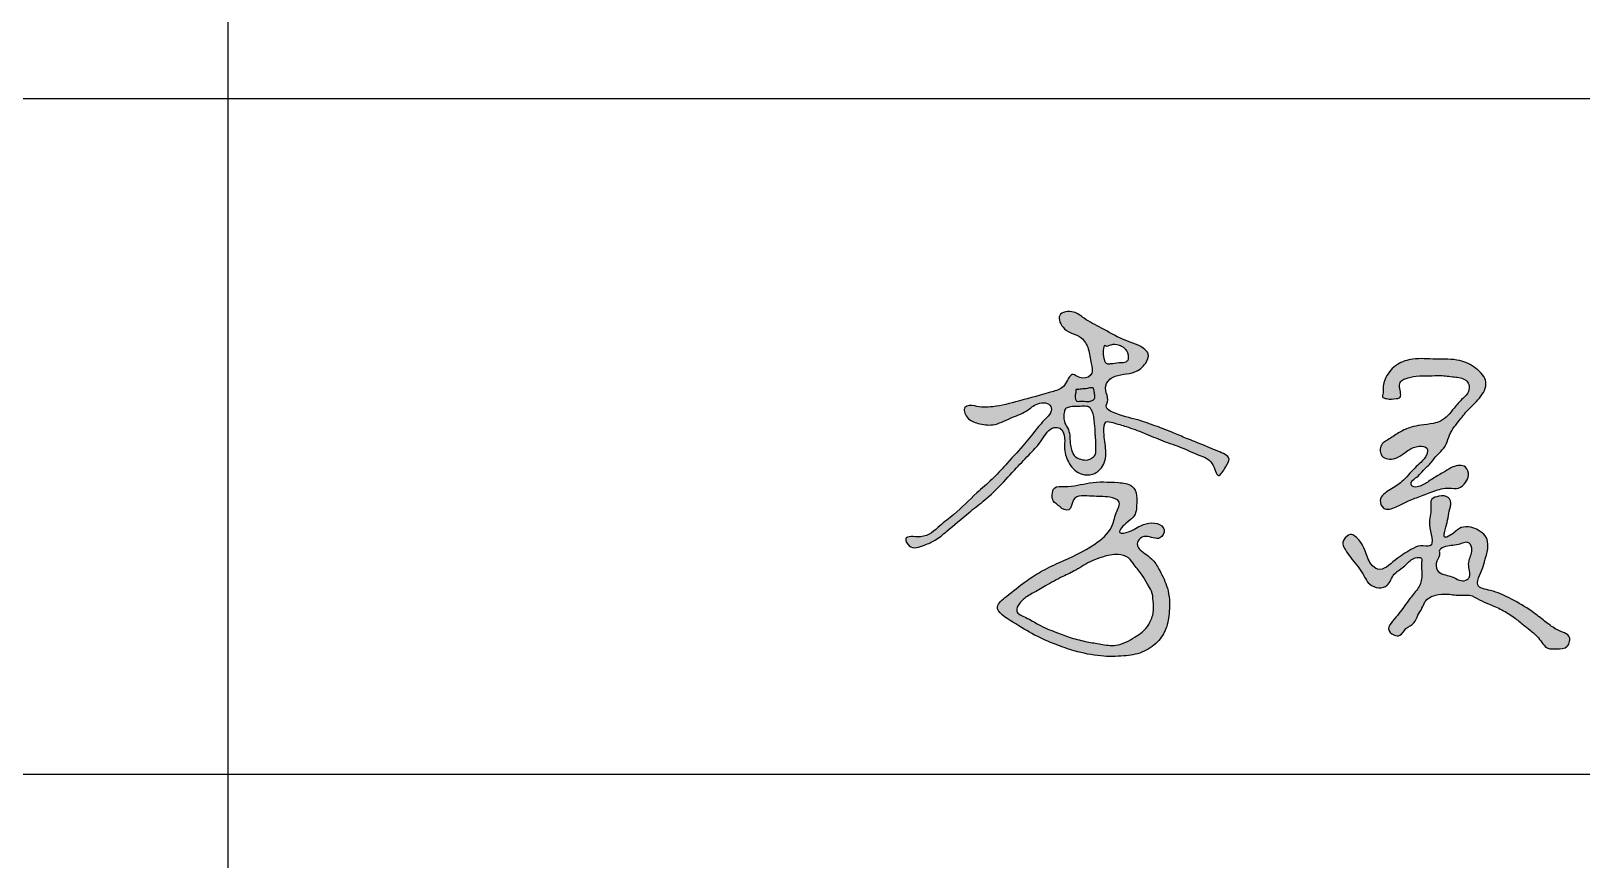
# Model space of a CAD drawing. Extents: x 30064 to 135164, y 17999 to 492668.
# Drawn here: x 109494 to 111787, y 151673 to 152899 of the extents above; entities that cross this region are included whole.
import ezdxf

# ---------------------------------------------------------------- set-up
doc = ezdxf.new("R2010")
doc.units = 0
doc.header["$LTSCALE"] = 1000
doc.header["$MEASUREMENT"] = 0
doc.layers.add('文字和字符', color=7, linetype='Continuous')

msp = doc.modelspace()

# ---------------------------------------------------------------- hatches: boundary and pattern name
at = {"layer": '文字和字符'}
h = msp.add_hatch(color=6, dxfattribs=at)
edge = h.paths.add_edge_path()
edge.add_spline(control_points=[(110889.9, 152343.9), (110890.2, 152343.9), (110926.8, 152340.6), (110957, 152353.1), (110995.3, 152361.8), (111024.7, 152371.4), (111031.5, 152397.1), (111048.8, 152380.9), (111066.7, 152391.1), (111060.4, 152409.7), (111059.8, 152427.5), (111047.4, 152450.1), (111023, 152451.5), (111008.4, 152481.6), (111037.4, 152486.2), (111053.9, 152470.4), (111079.5, 152459.2), (111107.2, 152440.9), (111133.1, 152435.6), (111149.6, 152420.7), (111142.2, 152404), (111123.8, 152389.7), (111100.3, 152391.9), (111084.8, 152379.7), (111081.6, 152366.2), (111089.4, 152354.4), (111081.2, 152340.7), (111104.2, 152329.3), (111127.6, 152325.1), (111158, 152314.2), (111181.8, 152305.2), (111203.9, 152295.4), (111226.9, 152286.8), (111245.8, 152278.3), (111270.7, 152268.5), (111260.5, 152253.2), (111248.5, 152232.5), (111243, 152264.7), (111219.7, 152270.9), (111195.7, 152283.1), (111167.8, 152292), (111141.2, 152303.7), (111115.9, 152313.2), (111098.7, 152317.9), (111080.6, 152323.3), (111080.8, 152298.8), (111084, 152282.8), (111083.6, 152263.7), (111077.4, 152250.3), (111064.8, 152241.5), (111044.9, 152241.5), (111028.5, 152257.1), (111021.3, 152278.2), (111024.2, 152295.9), (111019.2, 152311.7), (111000.4, 152313.4), (110990, 152291.9), (110971.6, 152273.3), (110949.8, 152250.6), (110927.8, 152225.7), (110904.2, 152203.9), (110877, 152183.1), (110854.2, 152163.3), (110832.9, 152145.1), (110814.8, 152137.5), (110794.8, 152130), (110782.7, 152153.8), (110818.3, 152145.8), (110835.8, 152166), (110864.9, 152186.7), (110888.4, 152212.2), (110915.7, 152234.6), (110937.3, 152259), (110959.8, 152282.6), (110979, 152307.3), (110992.8, 152323.8), (111004.9, 152334.7), (111000.9, 152350.7), (110979.3, 152348.1), (110964.9, 152333.5), (110941.6, 152326.5), (110919.4, 152313.6), (110895.5, 152317.5), (110878.9, 152323.2), (110868.5, 152345.7), (110889.8, 152344), (110889.9, 152343.9)], knot_values=[0, 0, 0, 0, 37.200114, 91.320491, 165.552277, 191.794321, 218.377312, 240.981666, 262.088012, 282.142005, 312.686531, 339.649791, 378.667629, 407.600467, 437.073636, 462.079158, 503.038538, 551.641933, 598.38254, 613.574993, 634.379376, 661.836336, 708.993627, 722.171326, 741.234276, 760.297225, 776.271776, 792.569008, 846.885535, 886.364067, 923.879172, 953.564578, 987.654437, 1022.983531, 1050.737693, 1069.313673, 1091.638002, 1119.125063, 1152.028231, 1189.926643, 1231.5094, 1273.175743, 1312.041059, 1340.553805, 1354.652933, 1375.412602, 1414.027671, 1435.47698, 1451.393633, 1473.994605, 1495.440379, 1528.930707, 1560.560192, 1583.420751, 1605.787661, 1617.314314, 1652.832859, 1689.166989, 1730.614602, 1782.406199, 1827.708188, 1864.317555, 1924.161807, 1954.751664, 1978.414961, 2009.901325, 2025.877661, 2056.206106, 2101.924511, 2138.940455, 2203.653812, 2245.874288, 2285.588792, 2339.12041, 2381.889891, 2414.291903, 2431.736174, 2443.518671, 2472.148613, 2496.841057, 2531.490224, 2570.411868, 2600.571575, 2626.813618, 2647.271258, 2667.490218, 2667.490218, 2667.490218, 2667.490218], degree=3, periodic=0)
edge = h.paths.add_edge_path(flags=16)
edge.add_spline(control_points=[(111025, 152340.8), (111025.1, 152340.8), (111037.2, 152344.1), (111046, 152343.1), (111054.2, 152344.2), (111060.9, 152341.6), (111062.9, 152336.8), (111065.8, 152331.4), (111066.3, 152323.7), (111067.5, 152315.4), (111068.2, 152307.2), (111068, 152300.4), (111069.4, 152292.2), (111068.5, 152284.8), (111069.4, 152277.3), (111068.5, 152270.9), (111063.3, 152266.5), (111056, 152263.3), (111046.5, 152264.5), (111037.1, 152268.9), (111033.3, 152277.7), (111030.8, 152286.8), (111030.9, 152297.6), (111029.3, 152309.2), (111023, 152317.7), (111021.2, 152327.1), (111022.1, 152334.2), (111023, 152338.3), (111025, 152340.8), (111025, 152340.8)], knot_values=[0, 0, 0, 0, 17.404746, 29.387846, 42.985867, 50.266335, 56.954161, 63.801774, 75.581128, 88.455483, 98.941086, 109.792245, 116.806441, 133.072793, 140.441564, 148.341049, 158.751059, 166.832285, 181.387675, 196.945751, 207.369773, 219.600317, 236.294444, 252.093415, 267.338386, 279.187562, 291.635416, 295.082405, 299.162326, 299.162326, 299.162326, 299.162326], degree=3, periodic=0)
edge = h.paths.add_edge_path(flags=16)
edge.add_spline(control_points=[(111083.2, 152433), (111083.2, 152432.9), (111094, 152434.8), (111100.7, 152434.7), (111108.2, 152431.9), (111112.3, 152428.7), (111115.7, 152424.9), (111116.9, 152419.7), (111118.1, 152414.8), (111115.1, 152408.4), (111105.1, 152408.6), (111097.2, 152407.2), (111090.4, 152406.7), (111084.6, 152405.1), (111080.8, 152412.7), (111080.3, 152419.7), (111078.4, 152425.8), (111083.1, 152433), (111083.2, 152433)], knot_values=[0, 0, 0, 0, 11.032394, 27.080246, 35.7167, 42.398017, 49.241922, 56.254438, 64.042896, 70.017142, 82.400073, 100.141744, 104.717416, 111.155207, 123.02071, 132.051492, 141.212423, 151.788927, 151.788927, 151.788927, 151.788927], degree=3, periodic=0)
h = msp.add_hatch(color=6, dxfattribs=at)
edge = h.paths.add_edge_path()
edge.add_spline(control_points=[(111494.1, 152365.2), (111494.1, 152365.4), (111496.5, 152392.2), (111513.2, 152406.2), (111540.9, 152415.9), (111571.9, 152412.2), (111604.9, 152414.2), (111631.2, 152401.6), (111651.7, 152379.7), (111636.8, 152353.5), (111618.1, 152338.1), (111605.5, 152320.7), (111594.6, 152307.6), (111589.6, 152294.3), (111585, 152280.7), (111573.2, 152272.1), (111565.1, 152259.6), (111554.5, 152250.2), (111546.4, 152240.1), (111538.8, 152235.6), (111534.1, 152229.5), (111538, 152223), (111549.9, 152224.8), (111559.7, 152231), (111571.9, 152239.8), (111584.4, 152246.2), (111597.6, 152255.3), (111616.6, 152258.1), (111622, 152241.2), (111615.8, 152230.2), (111605.9, 152220.1), (111588.1, 152224.3), (111569, 152218), (111549, 152210.1), (111529.5, 152203.3), (111514.1, 152194.4), (111494.2, 152187.6), (111485.9, 152208.7), (111504.9, 152220.4), (111523.9, 152232.1), (111536.7, 152248.8), (111550.1, 152261.1), (111558.6, 152269.3), (111560.8, 152284), (111544.6, 152285.2), (111533.8, 152280.9), (111523.1, 152272.5), (111511.3, 152264.1), (111490.1, 152265.4), (111487.9, 152286.9), (111504.1, 152295.3), (111517.9, 152305.7), (111533.9, 152312.7), (111550.9, 152316.1), (111565.6, 152317.3), (111584.7, 152322.4), (111597.1, 152339), (111610, 152353.7), (111621.1, 152363.8), (111621.6, 152375.2), (111614.5, 152385.7), (111597.7, 152386.8), (111580.1, 152389.5), (111561.3, 152388.3), (111543.6, 152388.8), (111529.7, 152385.6), (111518.8, 152380.9), (111517.3, 152369.7), (111522.6, 152356.4), (111509.6, 152354), (111502.5, 152354.1), (111490.2, 152356), (111494.1, 152365.1), (111494.1, 152365.2)], knot_values=[0, 0, 0, 0, 29.30094, 65.038017, 98.639858, 145.229586, 194.795516, 232.114749, 266.925891, 301.913022, 339.267477, 370.852415, 390.177296, 409.795645, 429.660369, 448.333163, 468.729795, 490.881928, 507.437968, 521.157629, 529.07634, 535.254347, 547.876184, 571.501508, 585.319952, 610.337259, 628.877614, 654.734455, 672.908705, 688.379255, 706.720612, 726.29753, 758.239497, 788.950264, 816.810279, 842.152582, 868.097908, 885.262369, 914.728674, 944.648733, 982.813695, 999.650213, 1020.22886, 1032.723569, 1049.493141, 1071.095002, 1083.923681, 1105.362623, 1132.075217, 1152.211283, 1174.931511, 1200.704595, 1226.158921, 1246.312234, 1272.681377, 1287.962092, 1326.688213, 1353.277295, 1371.722858, 1386.128581, 1396.514529, 1421.520631, 1449.460288, 1472.518928, 1499.291724, 1522.558099, 1533.076665, 1544.456492, 1567.099854, 1573.093813, 1593.678612, 1602.883204, 1613.437455, 1613.437455, 1613.437455, 1613.437455], degree=3, periodic=0)
h = msp.add_hatch(color=6, dxfattribs=at)
edge = h.paths.add_edge_path()
edge.add_spline(control_points=[(111016.1, 152194.6), (111016.2, 152194.5), (111034.7, 152183.8), (111032.6, 152215.1), (111065.5, 152208.8), (111084.1, 152211), (111108.4, 152204.1), (111097.1, 152183.2), (111093.4, 152159.9), (111061.1, 152132.5), (111023.5, 152116.3), (110988, 152099.8), (110961.7, 152082), (110942.3, 152066.6), (110913.7, 152043.4), (110951.2, 152021.7), (110976.4, 152004.9), (111008.4, 151991.1), (111040.6, 151979.7), (111074.4, 151973), (111108.1, 151973.1), (111137.9, 151977.6), (111160.4, 151992.6), (111174.6, 152014.7), (111178.9, 152042.7), (111177.5, 152073), (111165.2, 152097.3), (111153.6, 152118.7), (111138.4, 152126.5), (111128.8, 152137.6), (111132.3, 152148), (111146.3, 152153.8), (111162.6, 152142.3), (111172.7, 152159), (111161.3, 152173.8), (111140.6, 152170.2), (111125.8, 152161.9), (111117, 152156.5), (111096.4, 152153.8), (111115.3, 152172.8), (111129.4, 152181.9), (111129.5, 152201.6), (111129.6, 152217.1), (111119.8, 152229.4), (111094.3, 152231.1), (111060.8, 152232.8), (111032.3, 152222.8), (111007.1, 152226.2), (111004.1, 152212.7), (111004.3, 152202.3), (111016, 152194.7), (111016.1, 152194.6)], knot_values=[0, 0, 0, 0, 18.772704, 41.477809, 80.044627, 116.802218, 137.16377, 161.475231, 192.122008, 241.084265, 322.841358, 366.476474, 403.599349, 452.266279, 480.822437, 525.281218, 577.345985, 625.678179, 664.966098, 720.530015, 767.556127, 805.470545, 843.947055, 876.303707, 911.805465, 960.132454, 999.3713, 1024.963912, 1058.777917, 1069.239579, 1081.911788, 1097.237565, 1126.410668, 1144.842947, 1154.50106, 1197.467328, 1213.824352, 1225.506518, 1243.541639, 1270.934025, 1289.010321, 1319.830534, 1342.259698, 1352.785688, 1381.704372, 1440.604971, 1492.626113, 1513.017666, 1528.122336, 1540.553544, 1559.179396, 1559.179396, 1559.179396, 1559.179396], degree=3, periodic=0)
edge = h.paths.add_edge_path(flags=16)
edge.add_spline(control_points=[(110994.7, 152077.8), (110994.9, 152078), (111020.6, 152092.2), (111040.8, 152101), (111059.8, 152114.2), (111081, 152121.3), (111099.1, 152125.7), (111117.8, 152121.3), (111126.5, 152106.8), (111137.6, 152095.3), (111144.4, 152081.2), (111152.8, 152069.6), (111153.8, 152055.5), (111155.1, 152039.8), (111150.3, 152024.5), (111140.7, 152010.7), (111123.1, 151999.6), (111101.9, 151987), (111076.8, 151991.5), (111054.9, 151994.9), (111032.8, 152000.3), (111009.1, 152009.3), (110985.7, 152018.8), (110968.6, 152030.2), (110948.3, 152037.7), (110956.7, 152054), (110969.3, 152063.9), (110980.3, 152069.1), (110994.6, 152077.8), (110994.7, 152077.8)], knot_values=[0, 0, 0, 0, 40.204211, 70.058468, 108.464216, 130.884004, 163.643923, 185.732296, 204.334618, 231.03456, 252.428664, 268.982791, 289.824735, 309.33459, 334.505674, 354.736006, 378.254387, 420.802499, 451.909656, 480.365956, 514.245068, 545.922498, 586.383232, 616.269524, 639.057016, 655.457897, 678.34596, 704.341019, 720.45671, 720.45671, 720.45671, 720.45671], degree=3, periodic=0)
h = msp.add_hatch(color=6, dxfattribs=at)
edge = h.paths.add_edge_path()
edge.add_spline(control_points=[(111449.2, 152153.2), (111449.5, 152153.1), (111470.7, 152131), (111472, 152112.5), (111490.8, 152095.8), (111511.8, 152117.9), (111531.1, 152128.9), (111547.7, 152139), (111573.2, 152132.1), (111558.1, 152169.4), (111566.3, 152187.4), (111562.8, 152207.3), (111577.3, 152210.9), (111591.1, 152211.7), (111595.4, 152199.2), (111591, 152189.5), (111590.3, 152178.2), (111587.1, 152166.1), (111584.8, 152157.8), (111582.7, 152145.8), (111599.9, 152156.6), (111608.1, 152165.3), (111623.4, 152165.8), (111635, 152160.1), (111646.1, 152153), (111650.3, 152137.4), (111646.5, 152122.2), (111642.2, 152106.3), (111636.8, 152093.9), (111629.4, 152074.9), (111658.1, 152070.8), (111681.1, 152059.9), (111707.2, 152045.2), (111727.9, 152029.6), (111743.5, 152016.6), (111757.3, 152009.6), (111772.2, 152004.3), (111768, 151984.1), (111751.3, 151984.7), (111733.8, 151983.4), (111725.4, 152001.1), (111712.5, 152011.1), (111700.2, 152020.9), (111686.9, 152031.9), (111669.9, 152042.5), (111652.2, 152050.2), (111636, 152056.7), (111623.3, 152065.3), (111606.6, 152063), (111590, 152066), (111571, 152065.4), (111555.7, 152057.2), (111551.6, 152043.8), (111544.6, 152034.5), (111540.8, 152020.8), (111526.4, 152016.7), (111521.2, 152003), (111508.4, 152004.2), (111498.4, 152014.2), (111508.7, 152026.4), (111516.8, 152036.1), (111525.6, 152047.5), (111532.4, 152058), (111540, 152066.7), (111548, 152076.7), (111553.2, 152093.4), (111549.4, 152106.9), (111552.3, 152120.6), (111536.9, 152119.8), (111530, 152110.4), (111519.7, 152102.1), (111507.2, 152094.8), (111503.7, 152078), (111486.6, 152073), (111471, 152080.3), (111464.2, 152095.9), (111454.6, 152108.9), (111445.4, 152119.5), (111438.9, 152129.8), (111432.2, 152140.3), (111436.4, 152152.2), (111449.2, 152153.3), (111449.2, 152153.2)], knot_values=[0, 0, 0, 0, 39.878613, 71.084001, 88.571602, 128.557403, 167.51423, 188.674821, 208.323573, 251.533868, 286.022948, 304.040745, 319.866458, 339.38013, 355.294206, 363.866941, 383.035676, 402.399015, 414.36713, 422.122541, 442.348267, 461.81608, 481.686971, 497.958095, 516.551099, 533.839574, 560.727072, 581.394562, 601.159722, 620.894041, 649.426299, 690.673374, 738.289465, 770.144861, 799.264352, 821.404135, 836.808472, 857.647162, 880.926807, 898.121658, 926.751504, 950.035011, 967.352307, 991.998193, 1021.862108, 1050.46209, 1072.140687, 1094.880373, 1111.335022, 1139.52005, 1164.970822, 1190.259232, 1204.665599, 1221.240117, 1239.017221, 1259.177234, 1277.618397, 1289.978389, 1306.483927, 1324.261031, 1344.706721, 1362.799886, 1383.241029, 1396.927367, 1410.79459, 1436.58756, 1464.687551, 1472.224323, 1485.322698, 1508.470744, 1522.732623, 1540.039638, 1566.844928, 1584.840343, 1605.723939, 1632.903668, 1653.059236, 1673.030566, 1691.341619, 1704.216169, 1722.92022, 1735.167177, 1735.167177, 1735.167177, 1735.167177], degree=3, periodic=0)
edge = h.paths.add_edge_path(flags=16)
edge.add_spline(control_points=[(111577, 152128.9), (111577, 152129), (111588.6, 152142.2), (111602.2, 152134.9), (111618.9, 152145.2), (111625.8, 152135.1), (111624.9, 152126.3), (111621.4, 152117.4), (111619.5, 152107.2), (111622.3, 152098.9), (111622.4, 152092.1), (111619.2, 152086.7), (111610.8, 152083.9), (111602, 152088.1), (111593, 152092.6), (111583.1, 152094), (111571.7, 152099.9), (111571.9, 152115.4), (111578.3, 152121), (111577, 152128.9), (111577, 152128.9)], knot_values=[0, 0, 0, 0, 12.518583, 43.117128, 64.43384, 73.999097, 86.909074, 99.916825, 114.388405, 128.459585, 136.124934, 141.701946, 153.518143, 168.483557, 180.957273, 194.904784, 210.427714, 229.577537, 246.211116, 250.540926, 250.540926, 250.540926, 250.540926], degree=3, periodic=0)

# ---------------------------------------------------------------- linework, layer by layer
for p, q in [((109785.3, 157798.9), (109785.3, 148769.4)), ((105180.8, 152798.9), (113180.8, 152798.9)), ((105180.8, 151798.9), (113180.8, 151798.9))]:
    msp.add_line(p, q)
at = {"layer": '文字和字符', "color": 6}
for points, start_tangent, end_tangent in [([(110889.9, 152343.9), (110916.7, 152342.9), (110954.8, 152351.2), (111006.3, 152365.6), (111022.8, 152374.8), (111034.1, 152390.3), (111049.6, 152385.1), (111063, 152392.3), (111062, 152406.8), (111057.8, 152428.4), (111047.5, 152444.8), (111022.8, 152458.2), (111015.6, 152477.8), (111036.2, 152482.9), (111051.7, 152473.7), (111077.4, 152459.3), (111108.3, 152442.8), (111139.2, 152429.4), (111146.4, 152421.2), (111142.3, 152406.8), (111126.9, 152394.4), (111093.9, 152386.2), (111086.7, 152380), (111083.6, 152366.6), (111086.7, 152353.2), (111084.6, 152341.9), (111093.9, 152334.7), (111131.3, 152323.2), (111158.3, 152314), (111183.5, 152304.3), (111203.2, 152295.9), (111226, 152286.9), (111249.5, 152277), (111266, 152265.7), (111260.8, 152253.3), (111250.5, 152241), (111241.2, 152258.5), (111221.3, 152271.3), (111196.2, 152282.1), (111168.1, 152292.4), (111140.3, 152303.8), (111114, 152313.4), (111094.3, 152319.3), (111084.2, 152320.4), (111081, 152305.8), (111083.6, 152278), (111082.4, 152262.6), (111077.4, 152252.3), (111064, 152243), (111048.6, 152243), (111030, 152258.5), (111022.8, 152280.1), (111022.8, 152296.6), (111015.6, 152311), (111007.4, 152312), (110989.4, 152293.7), (110972.3, 152273.9), (110951.7, 152252.3), (110926.3, 152225), (110902.3, 152202.9), (110881.7, 152186.4), (110848.7, 152158.6), (110831.2, 152145.2), (110815.7, 152138), (110793, 152137), (110787.9, 152147.3), (110809.5, 152150.4), (110838.2, 152166.6), (110859, 152183.3), (110893, 152215.2), (110915.6, 152235.6), (110935.2, 152256.4), (110961.1, 152285), (110980.6, 152308.9), (110996, 152326.4), (111003.2, 152336.7), (111001.2, 152345), (110980.6, 152346), (110965.8, 152336.1), (110943, 152326), (110916.7, 152316.1), (110895, 152318.2), (110878.6, 152327.5), (110875.5, 152341.9), (110889.9, 152343.9)], (0.971288, -0.237905), (0.971288, -0.237905)), ([(111083.2, 152433), (111091, 152434.1), (111102.6, 152433.8), (111108.4, 152431.4), (111112.2, 152428.6), (111115.3, 152424.7), (111116.9, 152419.9), (111117.4, 152414.3), (111115.5, 152410.5), (111106.8, 152408.3), (111094.1, 152407), (111090.8, 152406.6), (111086.2, 152406.2), (111081.2, 152413.2), (111080.1, 152419.6), (111079.8, 152426.2), (111083.2, 152433)], (0.61273, -0.790293), (0.61273, -0.790293)), ([(111494.1, 152365.2), (111498, 152386), (111514.9, 152405.4), (111537.8, 152413.2), (111571.4, 152413.3), (111607, 152411.1), (111631.2, 152399.4), (111645.9, 152379.1), (111636.4, 152355.7), (111617.8, 152336.3), (111603.5, 152318.5), (111595.3, 152307.3), (111589.7, 152294.3), (111583.6, 152281.3), (111574.1, 152271.8), (111564.9, 152260.4), (111553.8, 152248.9), (111545.6, 152240.3), (111537.9, 152234.1), (111535.2, 152229), (111537.4, 152225.1), (111546.4, 152224.7), (111561.6, 152232.5), (111569.8, 152238.1), (111585.4, 152247.2), (111597.1, 152253.7), (111615.7, 152253.4), (111620.2, 152241.1), (111615.7, 152230.9), (111605.5, 152222.5), (111591.4, 152222.5), (111568.9, 152217.7), (111548.1, 152209.9), (111529.4, 152202.6), (111513, 152194.6), (111494.4, 152192.8), (111489.6, 152204.2), (111504, 152219.8), (111521.7, 152232.1), (111540.6, 152252.1), (111549.4, 152260.5), (111558.4, 152272.3), (111558.7, 152281.3), (111546.9, 152284.3), (111532.2, 152279.2), (111524.7, 152273.8), (111511.2, 152266.3), (111492.3, 152269.9), (111490.5, 152284.3), (111502.8, 152295.1), (111518.4, 152305.2), (111535.2, 152312.5), (111549.4, 152315.5), (111568.3, 152318.2), (111578.8, 152321.5), (111598.9, 152340.8), (111611.7, 152355.1), (111620.1, 152365.4), (111620.4, 152375.8), (111616.2, 152382), (111598.9, 152387), (111578.8, 152388.9), (111562.2, 152388.6), (111542.9, 152388), (111526.6, 152384.1), (111520.1, 152380.3), (111518.3, 152372.3), (111517.7, 152355.9), (111513.5, 152354.8), (111498.7, 152354.8), (111492.8, 152357.7), (111494.1, 152365.2)], (-0.158954, 0.987286), (-0.158954, 0.987286)), ([(111039.7, 152368.3), (111047.7, 152368.9), (111056.6, 152369.9), (111063.8, 152370.8), (111065.4, 152370.1), (111066.5, 152366.4), (111067.4, 152360), (111067, 152355), (111063.6, 152351.9), (111058.1, 152350.5), (111045, 152351), (111041.1, 152351), (111038.5, 152358.4), (111039.2, 152363.8), (111039.4, 152366.6), (111039.7, 152368.3)], (0.999939, 0.01108), (0.999939, 0.01108)), ([(111025, 152340.8), (111037.3, 152343.3), (111045.9, 152343.4), (111055.7, 152343.3), (111060.5, 152341), (111062.9, 152336.9), (111065, 152332.4), (111066.4, 152324), (111067.5, 152314.8), (111068, 152307.3), (111068.3, 152299.5), (111068.9, 152294.4), (111068.9, 152282.7), (111069.1, 152277.4), (111068, 152271.8), (111062.7, 152266.5), (111057.3, 152264.3), (111046.9, 152265), (111037.2, 152270.6), (111033.7, 152277.3), (111031.4, 152285.8), (111030.6, 152297.8), (111028.4, 152309), (111023.3, 152318.7), (111021.7, 152327.1), (111022.5, 152336), (111023.3, 152338.4), (111025, 152340.8)], (0.909237, 0.416279), (0.909237, 0.416279)), ([(111016.1, 152194.6), (111028.9, 152190.3), (111036, 152205), (111063.3, 152210.4), (111089.7, 152208.8), (111103.1, 152202.7), (111099.3, 152185.6), (111092.1, 152164.7), (111067.4, 152139.5), (111015.1, 152112.3), (110987, 152098.3), (110964.6, 152083.7), (110936.9, 152062.2), (110923.4, 152046.6), (110946.3, 152024.2), (110978.5, 152005), (111010.3, 151990.8), (111037.1, 151981.6), (111076.5, 151974), (111110.3, 151974), (111137.1, 151979.5), (111160.1, 151994.9), (111172.7, 152014.6), (111177.7, 152039.7), (111174.8, 152074.4), (111163.5, 152100.3), (111153.4, 152115.8), (111134.6, 152131.2), (111130.4, 152137.5), (111132.9, 152146.3), (111143, 152150.9), (111163.9, 152148.8), (111170.2, 152160.5), (111166.4, 152166.4), (111135.4, 152166.8), (111125, 152161.3), (111117.5, 152157.6), (111104.5, 152156.7), (111116.2, 152172.6), (111125.8, 152181.4), (111129.5, 152203.3), (111127.2, 152219.3), (111122.4, 152225.2), (111102.3, 152230.6), (111059.8, 152230.1), (111022.7, 152224.7), (111008.2, 152222.7), (111004.5, 152212.4), (111006.1, 152203.6), (111016.1, 152194.6)], (0.708393, -0.705818), (0.708393, -0.705818)), ([(111449.2, 152153.2), (111466.9, 152130.6), (111476.1, 152110), (111486, 152102.3), (111511.5, 152115.7), (111534.9, 152131.3), (111549.1, 152136.9), (111563.2, 152136.9), (111562.5, 152168.1), (111564.6, 152192.8), (111565.8, 152205.8), (111576.3, 152210.3), (111590.2, 152208.6), (111594, 152197.7), (111592.3, 152191.8), (111589.9, 152178.2), (111586.7, 152164.6), (111584.6, 152156.3), (111584.3, 152150.7), (111597.9, 152155.9), (111609.4, 152163.9), (111623.7, 152164.6), (111634.5, 152160.1), (111645, 152151.7), (111648.8, 152139.9), (111646, 152120.7), (111641.8, 152106.4), (111636.6, 152093.2), (111633.8, 152079.2), (111652.6, 152070.8), (111680.2, 152059.9), (111709.9, 152042.7), (111728.4, 152029), (111745.1, 152016.4), (111759.3, 152009.1), (111768.7, 152003.2), (111766.2, 151988.3), (111749.9, 151984.4), (111737.6, 151985.4), (111723.7, 152000.7), (111711.4, 152012), (111701.6, 152019.8), (111687.7, 152030.8), (111669.4, 152042.2), (111650.6, 152050.7), (111636.4, 152057.1), (111621.5, 152063.9), (111609.6, 152063.9), (111589.3, 152065.4), (111571.1, 152063.9), (111555.7, 152054), (111551.3, 152044.6), (111545.4, 152034.3), (111539.4, 152022.9), (111527.6, 152014.5), (111518.7, 152004.6), (111509.8, 152005.1), (111501.9, 152014), (111507.8, 152025.4), (111517.2, 152036.7), (111525.1, 152047.1), (111533.6, 152059.1), (111539.9, 152066.7), (111545.9, 152074.8), (111551.3, 152092.5), (111550.8, 152112.8), (111550.8, 152118.2), (111541.4, 152119.2), (111528, 152109.2), (111520.1, 152102.7), (111510.3, 152095), (111499.9, 152078.7), (111487.6, 152074.8), (111473.7, 152080.7), (111462.9, 152097), (111454.5, 152108.8), (111445.4, 152120), (111438.1, 152131), (111434.2, 152139.4), (111440.6, 152151.3), (111449.2, 152153.2)], (0.847727, -0.530433), (0.847727, -0.530433)), ([(111577, 152128.9), (111583.5, 152135.1), (111605.2, 152138.9), (111620.4, 152141.4), (111624.5, 152135.8), (111624.5, 152126.5), (111621.8, 152117.6), (111620.4, 152107.2), (111622.1, 152097.2), (111621.8, 152091.7), (111619.7, 152088.3), (111611.8, 152085.2), (111601.5, 152088.4), (111593.2, 152092), (111583.5, 152094.5), (111574.2, 152100.7), (111573.5, 152114.5), (111577.3, 152125.8), (111577, 152128.9)], (0.146784, 0.989169), (0.146784, 0.989169)), ([(110994.7, 152077.8), (111020.2, 152091.5), (111039.5, 152101.1), (111063.5, 152114.8), (111078.7, 152120.4), (111102, 152124.1), (111117.2, 152119.2), (111125.7, 152108.9), (111137.6, 152093.7), (111145.3, 152080.4), (111151.3, 152070.1), (111153.8, 152055.3), (111154.2, 152041.2), (111149, 152023.8), (111140.5, 152012), (111126.8, 152002), (111098.7, 151989.8), (111076.3, 151991.5), (111056.1, 151995), (111032.5, 152000.9), (111011, 152008.7), (110984.3, 152020.5), (110965.5, 152030.9), (110952.1, 152040.5), (110956.2, 152051.6), (110968.4, 152062.7), (110984.7, 152071.9), (110994.7, 152077.8)], (0.864918, 0.501914), (0.864918, 0.501914))]:
    msp.add_spline(points, degree=3, dxfattribs=dict(at, start_tangent=start_tangent, end_tangent=end_tangent))

doc.saveas('drawing.dxf')
